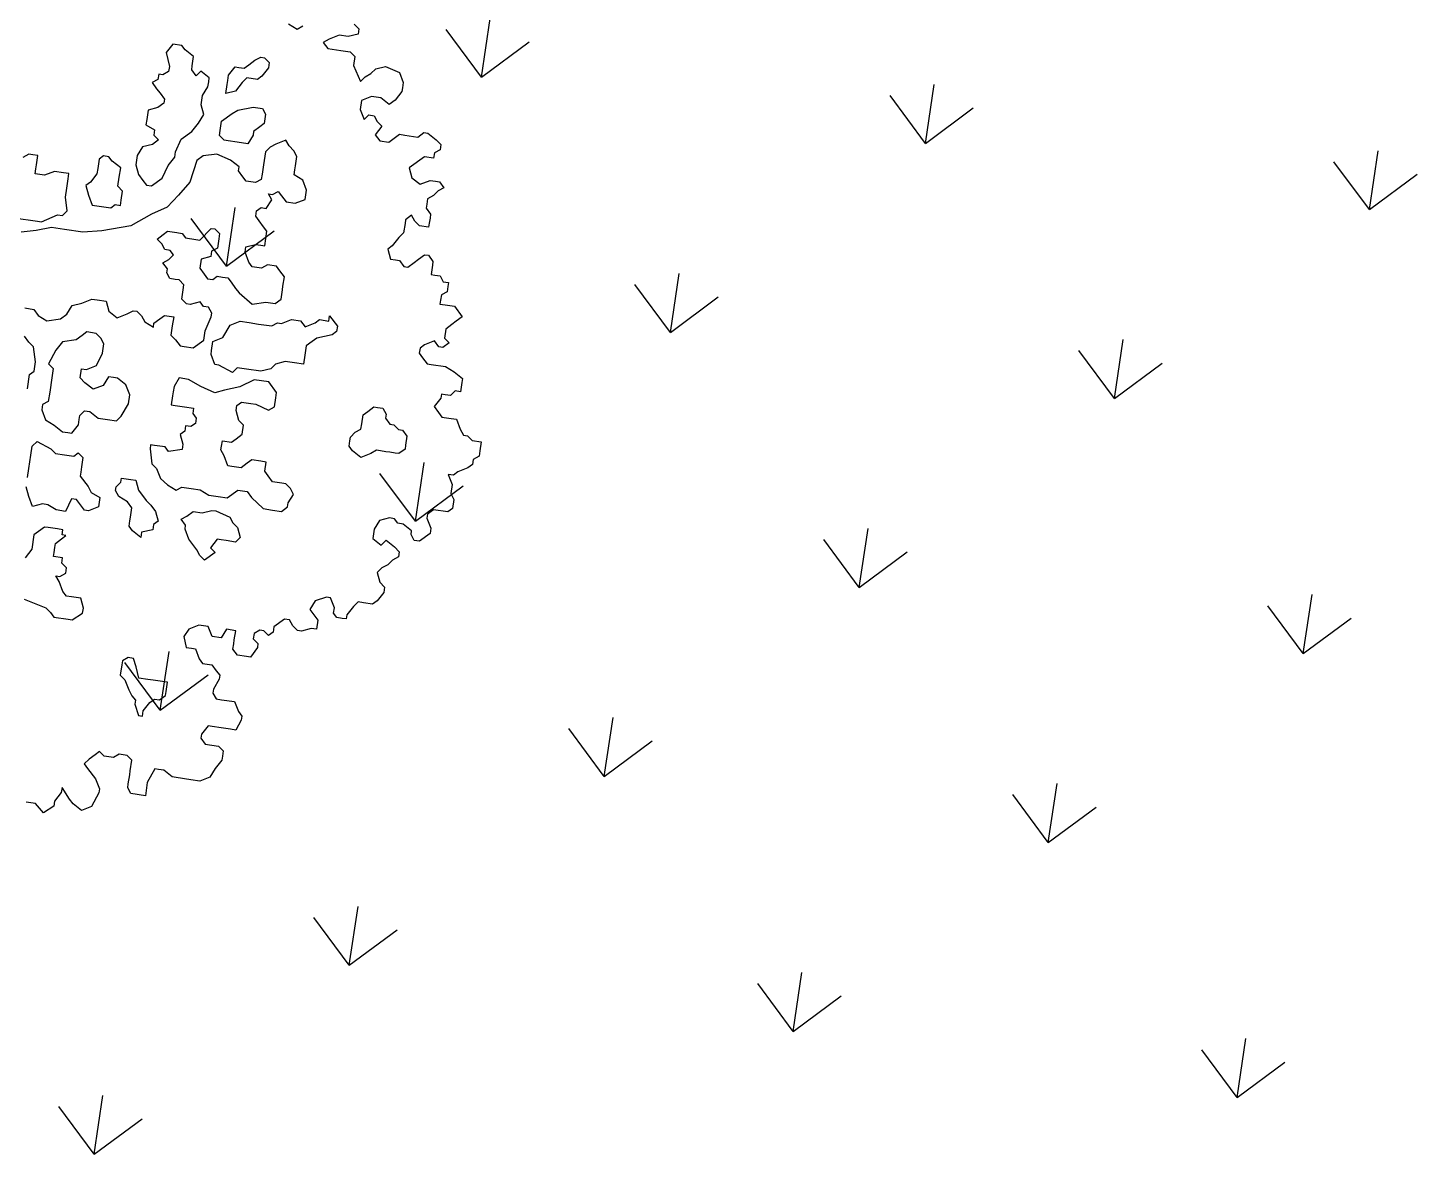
# Model space of a CAD drawing. Header units: millimetres. Extents: x 338 to 506, y 179 to 335.
# Drawn here: x 468.29 to 477.19, y 244.99 to 252.2 of the extents above; entities that cross this region are included whole.
import ezdxf

# ---------------------------------------------------------------- set-up
doc = ezdxf.new("R2010")
doc.units = ezdxf.units.MM
for name, color, linetype in [('ANDEN', 251, 'Continuous'), ('ARBOL-TOP', 3, 'Continuous'), ('MUROS', 32, 'Continuous')]:
    doc.layers.add(name, color=color, linetype=linetype)

# ---------------------------------------------------------------- blocks, each defined once
blk = doc.blocks.new('*X965')
at = {"color": 0}
for p, q in [((73.7075, 27.1857), (73.977, 27.4551)), ((76.5812, 27.1857), (76.8506, 27.4551)), ((79.4549, 27.1857), (79.7243, 27.4551)), ((73.7075, 27.1857), (73.977, 26.9163)), ((73.7075, 27.1857), (74.0885, 27.1857)), ((76.5812, 27.1857), (76.8506, 26.9163)), ((76.5812, 27.1857), (76.9622, 27.1857)), ((79.4549, 27.1857), (79.7243, 26.9163)), ((79.4549, 27.1857), (79.8359, 27.1857)), ((75.1444, 25.7489), (75.4138, 26.0183)), ((78.0181, 25.7489), (78.2875, 26.0183)), ((80.8918, 25.7489), (81.1612, 26.0183)), ((75.1444, 25.7489), (75.4138, 25.4795)), ((75.1444, 25.7489), (75.5254, 25.7489)), ((78.0181, 25.7489), (78.2875, 25.4795)), ((78.0181, 25.7489), (78.3991, 25.7489)), ((80.8918, 25.7489), (81.1612, 25.4795)), ((80.8918, 25.7489), (81.2728, 25.7489)), ((76.5812, 24.3121), (76.8506, 24.5815)), ((79.4549, 24.3121), (79.7243, 24.5815)), ((76.5812, 24.3121), (76.8506, 24.0426)), ((76.5812, 24.3121), (76.9622, 24.3121)), ((79.4549, 24.3121), (79.7243, 24.0426)), ((79.4549, 24.3121), (79.8359, 24.3121)), ((75.1444, 22.8752), (75.4138, 23.1446)), ((78.0181, 22.8752), (78.2875, 23.1446)), ((80.8918, 22.8752), (81.1612, 23.1446)), ((75.1444, 22.8752), (75.4138, 22.6058)), ((75.1444, 22.8752), (75.5254, 22.8752)), ((78.0181, 22.8752), (78.2875, 22.6058)), ((78.0181, 22.8752), (78.3991, 22.8752)), ((80.8918, 22.8752), (81.1612, 22.6058)), ((80.8918, 22.8752), (81.2728, 22.8752)), ((76.5812, 21.4384), (76.8506, 21.7078)), ((79.4549, 21.4384), (79.7243, 21.7078)), ((76.5812, 21.4384), (76.8506, 21.169)), ((76.5812, 21.4384), (76.9622, 21.4384)), ((79.4549, 21.4384), (79.7243, 21.169)), ((79.4549, 21.4384), (79.8359, 21.4384)), ((75.1444, 20.0015), (75.4138, 20.2709)), ((78.0181, 20.0015), (78.2875, 20.2709)), ((80.8918, 20.0015), (81.1612, 20.2709)), ((75.1444, 20.0015), (75.4138, 19.7321)), ((75.1444, 20.0015), (75.5254, 20.0015)), ((78.0181, 20.0015), (78.2875, 19.7321)), ((78.0181, 20.0015), (78.3991, 20.0015)), ((80.8918, 20.0015), (81.1612, 19.7321)), ((80.8918, 20.0015), (81.2728, 20.0015))]:
    blk.add_line(p, q, dxfattribs=at)
blk = doc.blocks.new('ARBOLITO')
at = {"linetype": 'ByBlock'}
for points in [[(462.9964, 69.5579), (463.011, 69.5517), (463.0193, 69.5579)], [(463.0982, 69.5724), (463.1065, 69.5662), (463.1065, 69.5579), (463.092, 69.5517), (463.0775, 69.5517), (463.0629, 69.5433), (463.0546, 69.5371), (463.0629, 69.5288), (463.0837, 69.5288), (463.0982, 69.5288), (463.1065, 69.5226), (463.1065, 69.508), (463.1211, 69.4852), (463.1273, 69.4935), (463.1356, 69.4997), (463.1419, 69.508), (463.1564, 69.5143), (463.1793, 69.508), (463.1876, 69.4935), (463.1876, 69.4852), (463.1876, 69.4789), (463.1793, 69.4644), (463.171, 69.4561), (463.1564, 69.4644), (463.1419, 69.4644), (463.1273, 69.4561), (463.1273, 69.4415), (463.1356, 69.427), (463.1419, 69.4353), (463.1502, 69.4353), (463.1564, 69.427), (463.1647, 69.4207), (463.1564, 69.4062), (463.1647, 69.3979), (463.1793, 69.3979), (463.1938, 69.4124), (463.2021, 69.4124), (463.2229, 69.4124), (463.2312, 69.4207), (463.2375, 69.4207), (463.252, 69.4124), (463.2603, 69.4062), (463.2603, 69.3979), (463.252, 69.3917), (463.252, 69.3833), (463.2375, 69.3833), (463.2312, 69.3771), (463.2229, 69.3688), (463.2167, 69.3626), (463.2229, 69.348), (463.2375, 69.3397), (463.252, 69.348), (463.2603, 69.348), (463.2665, 69.348), (463.2749, 69.3397), (463.2665, 69.3335), (463.2603, 69.3252), (463.252, 69.3189), (463.252, 69.3106), (463.252, 69.3044), (463.2603, 69.2961), (463.2603, 69.2898), (463.2603, 69.2815), (463.2603, 69.2753), (463.2458, 69.2753), (463.2375, 69.2815), (463.2312, 69.2898), (463.2229, 69.2815), (463.2229, 69.2753), (463.2229, 69.2607), (463.2167, 69.2524), (463.2084, 69.2379), (463.2021, 69.2317), (463.2084, 69.2171), (463.2167, 69.2171), (463.2229, 69.2171), (463.2312, 69.2088), (463.2375, 69.2088), (463.2458, 69.2171), (463.252, 69.2233), (463.2603, 69.2317), (463.2665, 69.2317), (463.2749, 69.2233), (463.2749, 69.2171), (463.2749, 69.2026), (463.2811, 69.2026), (463.2894, 69.2026), (463.2956, 69.1943), (463.3039, 69.1943), (463.3039, 69.188), (463.3039, 69.1797), (463.2956, 69.1735), (463.2956, 69.1652), (463.2956, 69.1589), (463.3039, 69.1589), (463.3185, 69.1589), (463.333, 69.1444), (463.3247, 69.1361), (463.3185, 69.1298), (463.3102, 69.1215), (463.3102, 69.107), (463.3185, 69.1008), (463.3102, 69.0924), (463.3039, 69.0924), (463.2956, 69.1008), (463.2811, 69.0924), (463.2749, 69.0862), (463.2749, 69.0779), (463.2811, 69.0717), (463.2894, 69.0633), (463.2956, 69.0633), (463.3185, 69.0633), (463.333, 69.0571), (463.3476, 69.0488), (463.3476, 69.0426), (463.3476, 69.028), (463.3393, 69.028), (463.333, 69.0197), (463.3247, 69.0197), (463.3185, 69.0197), (463.3185, 69.0135), (463.3102, 68.9989), (463.3185, 68.9906), (463.3247, 68.9844), (463.3393, 68.9844), (463.3476, 68.9844), (463.3559, 68.9698), (463.3621, 68.9615), (463.3684, 68.9615), (463.3767, 68.9553), (463.3912, 68.9553), (463.3912, 68.9408), (463.3912, 68.9324), (463.3829, 68.9262), (463.3829, 68.9179), (463.3767, 68.9117), (463.3621, 68.9034), (463.3559, 68.8971), (463.3476, 68.8971), (463.3559, 68.8826), (463.3559, 68.868), (463.3621, 68.8597), (463.3621, 68.8452), (463.3559, 68.8389), (463.333, 68.8389), (463.3247, 68.8306), (463.3247, 68.8244), (463.333, 68.8098), (463.333, 68.8015), (463.3185, 68.787), (463.3102, 68.787), (463.3039, 68.7953), (463.3039, 68.8015), (463.2894, 68.8098), (463.2811, 68.8098), (463.2749, 68.8161), (463.2665, 68.8161), (463.252, 68.8098), (463.2458, 68.7953), (463.2458, 68.7808), (463.2603, 68.7724), (463.2665, 68.7808), (463.2811, 68.7724), (463.2894, 68.7662), (463.2894, 68.7579), (463.2811, 68.7517), (463.2749, 68.7434), (463.2665, 68.7371), (463.2603, 68.7288), (463.2665, 68.7143), (463.2749, 68.708), (463.2749, 68.6997), (463.2665, 68.6852), (463.2603, 68.6789), (463.2458, 68.6789), (463.2375, 68.6789), (463.2312, 68.6706), (463.2229, 68.6561), (463.2229, 68.6498), (463.2167, 68.6498), (463.2084, 68.6498), (463.2021, 68.6561), (463.2021, 68.6644), (463.1938, 68.6789), (463.1876, 68.6789), (463.171, 68.6706), (463.1647, 68.6561), (463.1793, 68.6415), (463.1793, 68.627), (463.171, 68.627), (463.1564, 68.6208), (463.1502, 68.6208), (463.1419, 68.627), (463.1356, 68.6353), (463.1273, 68.6353), (463.1128, 68.6208), (463.1128, 68.6124), (463.1065, 68.6062), (463.0982, 68.6124), (463.092, 68.6124), (463.0837, 68.6062), (463.0837, 68.5979), (463.092, 68.5917), (463.092, 68.5854), (463.0837, 68.5688), (463.0775, 68.5688), (463.0629, 68.5688), (463.0546, 68.5771), (463.0546, 68.5854), (463.0546, 68.5917), (463.0546, 68.6062), (463.0401, 68.6062), (463.0338, 68.5917), (463.0193, 68.5917), (463.011, 68.6062), (462.9964, 68.6062), (462.9819, 68.5979), (462.9756, 68.5854), (462.9819, 68.5688), (462.9902, 68.5688), (462.9964, 68.5688), (463.0047, 68.5543), (463.011, 68.548), (463.0255, 68.548), (463.0338, 68.5397), (463.0401, 68.5335), (463.0401, 68.5273), (463.0338, 68.5106), (463.0338, 68.5044), (463.0401, 68.4961), (463.0484, 68.4961), (463.0691, 68.4961), (463.0775, 68.4815), (463.0837, 68.4753), (463.0837, 68.4691), (463.0775, 68.4524), (463.0691, 68.4524), (463.0546, 68.4524), (463.0401, 68.4524), (463.0338, 68.4524), (463.0255, 68.4379), (463.0255, 68.4317), (463.0338, 68.4234), (463.0546, 68.4234), (463.0629, 68.4171), (463.0629, 68.4088), (463.0629, 68.4026), (463.0546, 68.388), (463.0484, 68.3735), (463.0338, 68.3652), (463.0193, 68.3652), (462.9964, 68.3652), (462.9902, 68.3652), (462.9756, 68.3735), (462.9673, 68.3735), (462.9611, 68.3735), (462.9528, 68.3506), (462.9528, 68.3299), (462.9299, 68.3299), (462.9237, 68.3382), (462.9237, 68.3444), (462.9237, 68.3589), (462.9237, 68.3652), (462.9237, 68.3818), (462.9154, 68.388), (462.9029, 68.388), (462.8946, 68.3818), (462.8801, 68.3818), (462.8717, 68.388), (462.8655, 68.3818), (462.8572, 68.3735), (462.851, 68.3652), (462.8572, 68.3589), (462.8717, 68.3444), (462.8801, 68.3299), (462.8801, 68.3236), (462.8717, 68.3008), (462.8572, 68.2925), (462.8427, 68.3008), (462.8364, 68.307), (462.8219, 68.3236), (462.8219, 68.3153), (462.8136, 68.3008), (462.8136, 68.2925), (462.799, 68.28), (462.7845, 68.2925), (462.7699, 68.2925)], [(462.9964, 69.5579), (463.011, 69.5517), (463.0193, 69.5579)], [(463.0982, 69.5724), (463.1065, 69.5662), (463.1065, 69.5579), (463.092, 69.5517), (463.0775, 69.5517), (463.0629, 69.5433), (463.0546, 69.5371), (463.0629, 69.5288), (463.0837, 69.5288), (463.0982, 69.5288), (463.1065, 69.5226), (463.1065, 69.508), (463.1211, 69.4852), (463.1273, 69.4935), (463.1356, 69.4997), (463.1419, 69.508), (463.1564, 69.5143), (463.1793, 69.508), (463.1876, 69.4935), (463.1876, 69.4852), (463.1876, 69.4789), (463.1793, 69.4644), (463.171, 69.4561), (463.1564, 69.4644), (463.1419, 69.4644), (463.1273, 69.4561), (463.1273, 69.4415), (463.1356, 69.427), (463.1419, 69.4353), (463.1502, 69.4353), (463.1564, 69.427), (463.1647, 69.4207), (463.1564, 69.4062), (463.1647, 69.3979), (463.1793, 69.3979), (463.1938, 69.4124), (463.2021, 69.4124), (463.2229, 69.4124), (463.2312, 69.4207), (463.2375, 69.4207), (463.252, 69.4124), (463.2603, 69.4062), (463.2603, 69.3979), (463.252, 69.3917), (463.252, 69.3833), (463.2375, 69.3833), (463.2312, 69.3771), (463.2229, 69.3688), (463.2167, 69.3626), (463.2229, 69.348), (463.2375, 69.3397), (463.252, 69.348), (463.2603, 69.348), (463.2665, 69.348), (463.2749, 69.3397), (463.2665, 69.3335), (463.2603, 69.3252), (463.252, 69.3189), (463.252, 69.3106), (463.252, 69.3044), (463.2603, 69.2961), (463.2603, 69.2898), (463.2603, 69.2815), (463.2603, 69.2753), (463.2458, 69.2753), (463.2375, 69.2815), (463.2312, 69.2898), (463.2229, 69.2815), (463.2229, 69.2753), (463.2229, 69.2607), (463.2167, 69.2524), (463.2084, 69.2379), (463.2021, 69.2317), (463.2084, 69.2171), (463.2167, 69.2171), (463.2229, 69.2171), (463.2312, 69.2088), (463.2375, 69.2088), (463.2458, 69.2171), (463.252, 69.2233), (463.2603, 69.2317), (463.2665, 69.2317), (463.2749, 69.2233), (463.2749, 69.2171), (463.2749, 69.2026), (463.2811, 69.2026), (463.2894, 69.2026), (463.2956, 69.1943), (463.3039, 69.1943), (463.3039, 69.188), (463.3039, 69.1797), (463.2956, 69.1735), (463.2956, 69.1652), (463.2956, 69.1589), (463.3039, 69.1589), (463.3185, 69.1589), (463.333, 69.1444), (463.3247, 69.1361), (463.3185, 69.1298), (463.3102, 69.1215), (463.3102, 69.107), (463.3185, 69.1008), (463.3102, 69.0924), (463.3039, 69.0924), (463.2956, 69.1008), (463.2811, 69.0924), (463.2749, 69.0862), (463.2749, 69.0779), (463.2811, 69.0717), (463.2894, 69.0633), (463.2956, 69.0633), (463.3185, 69.0633), (463.333, 69.0571), (463.3476, 69.0488), (463.3476, 69.0426), (463.3476, 69.028), (463.3393, 69.028), (463.333, 69.0197), (463.3247, 69.0197), (463.3185, 69.0197), (463.3185, 69.0135), (463.3102, 68.9989), (463.3185, 68.9906), (463.3247, 68.9844), (463.3393, 68.9844), (463.3476, 68.9844), (463.3559, 68.9698), (463.3621, 68.9615), (463.3684, 68.9615), (463.3767, 68.9553), (463.3912, 68.9553), (463.3912, 68.9408), (463.3912, 68.9324), (463.3829, 68.9262), (463.3829, 68.9179), (463.3767, 68.9117), (463.3621, 68.9034), (463.3559, 68.8971), (463.3476, 68.8971), (463.3559, 68.8826), (463.3559, 68.868), (463.3621, 68.8597), (463.3621, 68.8452), (463.3559, 68.8389), (463.333, 68.8389), (463.3247, 68.8306), (463.3247, 68.8244), (463.333, 68.8098), (463.333, 68.8015), (463.3185, 68.787), (463.3102, 68.787), (463.3039, 68.7953), (463.3039, 68.8015), (463.2894, 68.8098), (463.2811, 68.8098), (463.2749, 68.8161), (463.2665, 68.8161), (463.252, 68.8098), (463.2458, 68.7953), (463.2458, 68.7808), (463.2603, 68.7724), (463.2665, 68.7808), (463.2811, 68.7724), (463.2894, 68.7662), (463.2894, 68.7579), (463.2811, 68.7517), (463.2749, 68.7434), (463.2665, 68.7371), (463.2603, 68.7288), (463.2665, 68.7143), (463.2749, 68.708), (463.2749, 68.6997), (463.2665, 68.6852), (463.2603, 68.6789), (463.2458, 68.6789), (463.2375, 68.6789), (463.2312, 68.6706), (463.2229, 68.6561), (463.2229, 68.6498), (463.2167, 68.6498), (463.2084, 68.6498), (463.2021, 68.6561), (463.2021, 68.6644), (463.1938, 68.6789), (463.1876, 68.6789), (463.171, 68.6706), (463.1647, 68.6561), (463.1793, 68.6415), (463.1793, 68.627), (463.171, 68.627), (463.1564, 68.6208), (463.1502, 68.6208), (463.1419, 68.627), (463.1356, 68.6353), (463.1273, 68.6353), (463.1128, 68.6208), (463.1128, 68.6124), (463.1065, 68.6062), (463.0982, 68.6124), (463.092, 68.6124), (463.0837, 68.6062), (463.0837, 68.5979), (463.092, 68.5917), (463.092, 68.5854), (463.0837, 68.5688), (463.0775, 68.5688), (463.0629, 68.5688), (463.0546, 68.5771), (463.0546, 68.5854), (463.0546, 68.5917), (463.0546, 68.6062), (463.0401, 68.6062), (463.0338, 68.5917), (463.0193, 68.5917), (463.011, 68.6062), (462.9964, 68.6062), (462.9819, 68.5979), (462.9756, 68.5854), (462.9819, 68.5688), (462.9902, 68.5688), (462.9964, 68.5688), (463.0047, 68.5543), (463.011, 68.548), (463.0255, 68.548), (463.0338, 68.5397), (463.0401, 68.5335), (463.0401, 68.5273), (463.0338, 68.5106), (463.0338, 68.5044), (463.0401, 68.4961), (463.0484, 68.4961), (463.0691, 68.4961), (463.0775, 68.4815), (463.0837, 68.4753), (463.0837, 68.4691), (463.0775, 68.4524), (463.0691, 68.4524), (463.0546, 68.4524), (463.0401, 68.4524), (463.0338, 68.4524), (463.0255, 68.4379), (463.0255, 68.4317), (463.0338, 68.4234), (463.0546, 68.4234), (463.0629, 68.4171), (463.0629, 68.4088), (463.0629, 68.4026), (463.0546, 68.388), (463.0484, 68.3735), (463.0338, 68.3652), (463.0193, 68.3652), (462.9964, 68.3652), (462.9902, 68.3652), (462.9756, 68.3735), (462.9673, 68.3735), (462.9611, 68.3735), (462.9528, 68.3506), (462.9528, 68.3299), (462.9299, 68.3299), (462.9237, 68.3382), (462.9237, 68.3444), (462.9237, 68.3589), (462.9237, 68.3652), (462.9237, 68.3818), (462.9154, 68.388), (462.9029, 68.388), (462.8946, 68.3818), (462.8801, 68.3818), (462.8717, 68.388), (462.8655, 68.3818), (462.8572, 68.3735), (462.851, 68.3652), (462.8572, 68.3589), (462.8717, 68.3444), (462.8801, 68.3299), (462.8801, 68.3236), (462.8717, 68.3008), (462.8572, 68.2925), (462.8427, 68.3008), (462.8364, 68.307), (462.8219, 68.3236), (462.8219, 68.3153), (462.8136, 68.3008), (462.8136, 68.2925), (462.799, 68.28), (462.7845, 68.2925), (462.7699, 68.2925)], [(462.8219, 69.2753), (462.8364, 69.2898), (462.8427, 69.3106), (462.851, 69.3252), (462.851, 69.3335), (462.8572, 69.3543), (462.8717, 69.3688), (462.8801, 69.3833), (462.8863, 69.3979), (462.8801, 69.4124), (462.8801, 69.427), (462.8863, 69.4415), (462.8863, 69.4498), (462.8863, 69.4561), (462.8717, 69.4644), (462.8655, 69.4561), (462.8572, 69.4644), (462.8572, 69.4706), (462.8572, 69.4852), (462.8427, 69.4935), (462.8364, 69.4997), (462.8219, 69.4997), (462.8136, 69.4852), (462.8219, 69.4644), (462.8219, 69.4561), (462.8136, 69.4498), (462.8073, 69.4498), (462.8073, 69.4415), (462.799, 69.4353), (462.8073, 69.427), (462.8136, 69.4207), (462.8219, 69.4124), (462.8219, 69.4062), (462.8136, 69.3979), (462.799, 69.3917), (462.799, 69.3771), (462.799, 69.3688), (462.8136, 69.3626), (462.8136, 69.3543), (462.8219, 69.348), (462.8136, 69.3397), (462.799, 69.3335), (462.7928, 69.3189), (462.7928, 69.3044), (462.799, 69.2898), (462.8073, 69.2815), (462.8136, 69.2753), (462.8219, 69.2753), (462.8219, 69.2753)], [(462.8219, 69.2753), (462.8364, 69.2898), (462.8427, 69.3106), (462.851, 69.3252), (462.851, 69.3335), (462.8572, 69.3543), (462.8717, 69.3688), (462.8801, 69.3833), (462.8863, 69.3979), (462.8801, 69.4124), (462.8801, 69.427), (462.8863, 69.4415), (462.8863, 69.4498), (462.8863, 69.4561), (462.8717, 69.4644), (462.8655, 69.4561), (462.8572, 69.4644), (462.8572, 69.4706), (462.8572, 69.4852), (462.8427, 69.4935), (462.8364, 69.4997), (462.8219, 69.4997), (462.8136, 69.4852), (462.8219, 69.4644), (462.8219, 69.4561), (462.8136, 69.4498), (462.8073, 69.4498), (462.8073, 69.4415), (462.799, 69.4353), (462.8073, 69.427), (462.8136, 69.4207), (462.8219, 69.4124), (462.8219, 69.4062), (462.8136, 69.3979), (462.799, 69.3917), (462.799, 69.3771), (462.799, 69.3688), (462.8136, 69.3626), (462.8136, 69.3543), (462.8219, 69.348), (462.8136, 69.3397), (462.799, 69.3335), (462.7928, 69.3189), (462.7928, 69.3044), (462.799, 69.2898), (462.8073, 69.2815), (462.8136, 69.2753), (462.8219, 69.2753)], [(462.9154, 69.4353), (462.9154, 69.4498), (462.9154, 69.4561), (462.9154, 69.4644), (462.9237, 69.4789), (462.9299, 69.4789), (462.9382, 69.4789), (462.9445, 69.4852), (462.9528, 69.4935), (462.9611, 69.4997), (462.9673, 69.4997), (462.9756, 69.4935), (462.9756, 69.4852), (462.9673, 69.4706), (462.9611, 69.4644), (462.9445, 69.4644), (462.9382, 69.4561), (462.9299, 69.4415), (462.9154, 69.4353), (462.9154, 69.4353)], [(462.9154, 69.4353), (462.9154, 69.4498), (462.9154, 69.4561), (462.9154, 69.4644), (462.9237, 69.4789), (462.9299, 69.4789), (462.9382, 69.4789), (462.9445, 69.4852), (462.9528, 69.4935), (462.9611, 69.4997), (462.9673, 69.4997), (462.9756, 69.4935), (462.9756, 69.4852), (462.9673, 69.4706), (462.9611, 69.4644), (462.9445, 69.4644), (462.9382, 69.4561), (462.9299, 69.4415), (462.9154, 69.4353)], [(462.9445, 69.3626), (462.9299, 69.3626), (462.9237, 69.3626), (462.9154, 69.3688), (462.9154, 69.3771), (462.9154, 69.3917), (462.9299, 69.4062), (462.9382, 69.4124), (462.9611, 69.4207), (462.9756, 69.4207), (462.9819, 69.4124), (462.9819, 69.3979), (462.9756, 69.3917), (462.9673, 69.3833), (462.9673, 69.3771), (462.9611, 69.3626), (462.9445, 69.3626), (462.9445, 69.3626)], [(462.9445, 69.3626), (462.9299, 69.3626), (462.9237, 69.3626), (462.9154, 69.3688), (462.9154, 69.3771), (462.9154, 69.3917), (462.9299, 69.4062), (462.9382, 69.4124), (462.9611, 69.4207), (462.9756, 69.4207), (462.9819, 69.4124), (462.9819, 69.3979), (462.9756, 69.3917), (462.9673, 69.3833), (462.9673, 69.3771), (462.9611, 69.3626), (462.9445, 69.3626)], [(462.6536, 69.0571), (462.6681, 69.0571), (462.6764, 69.0488), (462.691, 69.0426), (462.7117, 69.0488), (462.7201, 69.0571), (462.7263, 69.0717), (462.7408, 69.0779), (462.7554, 69.0862), (462.7637, 69.0862), (462.7782, 69.0862), (462.7845, 69.0717), (462.799, 69.0633), (462.8136, 69.0717), (462.8219, 69.0779), (462.8281, 69.0779), (462.8364, 69.0717), (462.8427, 69.0633), (462.8572, 69.0571), (462.8572, 69.0633), (462.8655, 69.0717), (462.8717, 69.0779), (462.8863, 69.0779), (462.8863, 69.0633), (462.8863, 69.0488), (462.8946, 69.0426), (462.9029, 69.0343), (462.9091, 69.0343), (462.9237, 69.0343), (462.9382, 69.0488), (462.9382, 69.0633), (462.9445, 69.0862), (462.9445, 69.0924), (462.9382, 69.1008), (462.9299, 69.1008), (462.9237, 69.107), (462.9091, 69.1008), (462.9029, 69.1008), (462.8946, 69.107), (462.8946, 69.1215), (462.8946, 69.1298), (462.8863, 69.1361), (462.8801, 69.1361), (462.8717, 69.1361), (462.8655, 69.1444), (462.8655, 69.1506), (462.8572, 69.1589), (462.8655, 69.1652), (462.8717, 69.1735), (462.8655, 69.1797), (462.8572, 69.1797), (462.851, 69.188), (462.8427, 69.1943), (462.851, 69.2026), (462.8572, 69.2088), (462.8717, 69.2088), (462.8801, 69.2088), (462.8863, 69.2026), (462.9029, 69.2026), (462.9091, 69.2026), (462.9237, 69.2233), (462.9299, 69.2233), (462.9382, 69.2171), (462.9382, 69.2088), (462.9382, 69.1943), (462.9299, 69.188), (462.9299, 69.1797), (462.9154, 69.1735), (462.9154, 69.1589), (462.9237, 69.1506), (462.9299, 69.1444), (462.9382, 69.1444), (462.9445, 69.1506), (462.9528, 69.1506), (462.9611, 69.1506), (462.9673, 69.1444), (462.9756, 69.1361), (462.9819, 69.1298), (463.0047, 69.1153), (463.0255, 69.1215), (463.0401, 69.1215), (463.0484, 69.1298), (463.0484, 69.1444), (463.0484, 69.1506), (463.0484, 69.1652), (463.0401, 69.1735), (463.0338, 69.1797), (463.0193, 69.1797), (463.011, 69.1735), (462.9964, 69.1735), (462.9902, 69.1797), (462.9819, 69.1943), (462.9819, 69.2026), (462.9964, 69.2088), (463.0047, 69.2088), (463.011, 69.2088), (463.011, 69.2317), (463.0047, 69.2379), (462.9964, 69.2462), (462.9902, 69.2524), (462.9902, 69.2607), (462.9964, 69.267), (463.0047, 69.267), (463.011, 69.2815), (463.0047, 69.2898), (463.011, 69.2898), (463.0193, 69.2961), (463.0255, 69.2898), (463.0338, 69.2815), (463.0484, 69.2815), (463.0629, 69.2898), (463.0629, 69.3044), (463.0546, 69.3189), (463.0401, 69.3252), (463.0401, 69.3335), (463.0401, 69.3397), (463.0401, 69.3543), (463.0338, 69.3626), (463.0255, 69.3688), (463.0193, 69.3771), (463.0047, 69.3688), (462.9964, 69.3626), (462.9902, 69.3543), (462.9902, 69.3335), (462.9902, 69.3189), (462.9902, 69.3106), (462.9819, 69.3044), (462.9673, 69.3044), (462.9611, 69.3106), (462.9528, 69.3189), (462.9528, 69.3252), (462.9382, 69.3335), (462.9154, 69.3397), (462.8946, 69.3335), (462.8863, 69.3252), (462.8801, 69.2898), (462.8655, 69.267), (462.851, 69.2462), (462.8281, 69.2317), (462.799, 69.2088), (462.7554, 69.1943), (462.7263, 69.188), (462.6972, 69.188), (462.6764, 69.188), (462.6536, 69.1797), (462.6307, 69.1735)], [(462.6536, 69.0571), (462.6681, 69.0571), (462.6764, 69.0488), (462.691, 69.0426), (462.7117, 69.0488), (462.7201, 69.0571), (462.7263, 69.0717), (462.7408, 69.0779), (462.7554, 69.0862), (462.7637, 69.0862), (462.7782, 69.0862), (462.7845, 69.0717), (462.799, 69.0633), (462.8136, 69.0717), (462.8219, 69.0779), (462.8281, 69.0779), (462.8364, 69.0717), (462.8427, 69.0633), (462.8572, 69.0571), (462.8572, 69.0633), (462.8655, 69.0717), (462.8717, 69.0779), (462.8863, 69.0779), (462.8863, 69.0633), (462.8863, 69.0488), (462.8946, 69.0426), (462.9029, 69.0343), (462.9091, 69.0343), (462.9237, 69.0343), (462.9382, 69.0488), (462.9382, 69.0633), (462.9445, 69.0862), (462.9445, 69.0924), (462.9382, 69.1008), (462.9299, 69.1008), (462.9237, 69.107), (462.9091, 69.1008), (462.9029, 69.1008), (462.8946, 69.107), (462.8946, 69.1215), (462.8946, 69.1298), (462.8863, 69.1361), (462.8801, 69.1361), (462.8717, 69.1361), (462.8655, 69.1444), (462.8655, 69.1506), (462.8572, 69.1589), (462.8655, 69.1652), (462.8717, 69.1735), (462.8655, 69.1797), (462.8572, 69.1797), (462.851, 69.188), (462.8427, 69.1943), (462.851, 69.2026), (462.8572, 69.2088), (462.8717, 69.2088), (462.8801, 69.2088), (462.8863, 69.2026), (462.9029, 69.2026), (462.9091, 69.2026), (462.9237, 69.2233), (462.9299, 69.2233), (462.9382, 69.2171), (462.9382, 69.2088), (462.9382, 69.1943), (462.9299, 69.188), (462.9299, 69.1797), (462.9154, 69.1735), (462.9154, 69.1589), (462.9237, 69.1506), (462.9299, 69.1444), (462.9382, 69.1444), (462.9445, 69.1506), (462.9528, 69.1506), (462.9611, 69.1506), (462.9673, 69.1444), (462.9756, 69.1361), (462.9819, 69.1298), (463.0047, 69.1153), (463.0255, 69.1215), (463.0401, 69.1215), (463.0484, 69.1298), (463.0484, 69.1444), (463.0484, 69.1506), (463.0484, 69.1652), (463.0401, 69.1735), (463.0338, 69.1797), (463.0193, 69.1797), (463.011, 69.1735), (462.9964, 69.1735), (462.9902, 69.1797), (462.9819, 69.1943), (462.9819, 69.2026), (462.9964, 69.2088), (463.0047, 69.2088), (463.011, 69.2088), (463.011, 69.2317), (463.0047, 69.2379), (462.9964, 69.2462), (462.9902, 69.2524), (462.9902, 69.2607), (462.9964, 69.267), (463.0047, 69.267), (463.011, 69.2815), (463.0047, 69.2898), (463.011, 69.2898), (463.0193, 69.2961), (463.0255, 69.2898), (463.0338, 69.2815), (463.0484, 69.2815), (463.0629, 69.2898), (463.0629, 69.3044), (463.0546, 69.3189), (463.0401, 69.3252), (463.0401, 69.3335), (463.0401, 69.3397), (463.0401, 69.3543), (463.0338, 69.3626), (463.0255, 69.3688), (463.0193, 69.3771), (463.0047, 69.3688), (462.9964, 69.3626), (462.9902, 69.3543), (462.9902, 69.3335), (462.9902, 69.3189), (462.9902, 69.3106), (462.9819, 69.3044), (462.9673, 69.3044), (462.9611, 69.3106), (462.9528, 69.3189), (462.9528, 69.3252), (462.9382, 69.3335), (462.9154, 69.3397), (462.8946, 69.3335), (462.8863, 69.3252), (462.8801, 69.2898), (462.8655, 69.267), (462.851, 69.2462), (462.8281, 69.2317), (462.799, 69.2088), (462.7554, 69.1943), (462.7263, 69.188), (462.6972, 69.188), (462.6764, 69.188), (462.6536, 69.1797), (462.6307, 69.1735)], [(462.6972, 69.2171), (462.691, 69.2379), (462.691, 69.2524), (462.691, 69.267), (462.691, 69.2753), (462.6827, 69.2753), (462.6681, 69.2753), (462.6536, 69.267), (462.639, 69.267), (462.639, 69.2753), (462.639, 69.2815), (462.639, 69.2961), (462.6307, 69.2961), (462.6245, 69.2961), (462.6162, 69.2898)], [(462.6162, 69.1943), (462.6536, 69.1943), (462.6598, 69.1943), (462.6827, 69.2088), (462.691, 69.2088), (462.6972, 69.2171), (462.6972, 69.2171)], [(462.6972, 69.2171), (462.691, 69.2379), (462.691, 69.2524), (462.691, 69.267), (462.691, 69.2753), (462.6827, 69.2753), (462.6681, 69.2753), (462.6536, 69.267), (462.639, 69.267), (462.639, 69.2753), (462.639, 69.2815), (462.639, 69.2961), (462.6307, 69.2961), (462.6245, 69.2961), (462.6162, 69.2898)], [(462.6162, 69.1943), (462.6536, 69.1943), (462.6598, 69.1943), (462.6827, 69.2088), (462.691, 69.2088), (462.6972, 69.2171)], [(462.7782, 69.2462), (462.7782, 69.2607), (462.7699, 69.267), (462.7699, 69.2815), (462.7699, 69.2961), (462.7554, 69.3044), (462.7491, 69.3106), (462.7408, 69.3106), (462.7346, 69.3044), (462.7346, 69.2898), (462.7346, 69.2815), (462.7263, 69.267), (462.7201, 69.2607), (462.7263, 69.2462), (462.7346, 69.2317), (462.7491, 69.2317), (462.7637, 69.2317), (462.7699, 69.2379), (462.7782, 69.2379), (462.7782, 69.2462), (462.7782, 69.2462)], [(462.7782, 69.2462), (462.7782, 69.2607), (462.7699, 69.267), (462.7699, 69.2815), (462.7699, 69.2961), (462.7554, 69.3044), (462.7491, 69.3106), (462.7408, 69.3106), (462.7346, 69.3044), (462.7346, 69.2898), (462.7346, 69.2815), (462.7263, 69.267), (462.7201, 69.2607), (462.7263, 69.2462), (462.7346, 69.2317), (462.7491, 69.2317), (462.7637, 69.2317), (462.7699, 69.2379), (462.7782, 69.2379), (462.7782, 69.2462)], [(462.9611, 69.0135), (462.9528, 69.028), (462.9528, 69.0343), (462.9528, 69.0488), (462.9673, 69.0571), (462.9756, 69.0779), (462.9902, 69.0862), (463.0047, 69.0862), (463.0193, 69.0862), (463.0401, 69.0862), (463.0484, 69.0924), (463.0546, 69.0924), (463.0691, 69.1008), (463.0837, 69.1008), (463.092, 69.0924), (463.1065, 69.1008), (463.1128, 69.107), (463.1273, 69.107), (463.1273, 69.1153), (463.1419, 69.1008), (463.1419, 69.0924), (463.1356, 69.0862), (463.1128, 69.0779), (463.1065, 69.0717), (463.0982, 69.0633), (463.0982, 69.0488), (463.0982, 69.0343), (463.0837, 69.0343), (463.0691, 69.0343), (463.0546, 69.028), (463.0484, 69.0197), (463.0338, 69.0135), (463.011, 69.0135), (462.9964, 69.0135), (462.9902, 69.0052), (462.9673, 69.0135), (462.9611, 69.0135), (462.9611, 69.0135)], [(462.9611, 69.0135), (462.9528, 69.028), (462.9528, 69.0343), (462.9528, 69.0488), (462.9673, 69.0571), (462.9756, 69.0779), (462.9902, 69.0862), (463.0047, 69.0862), (463.0193, 69.0862), (463.0401, 69.0862), (463.0484, 69.0924), (463.0546, 69.0924), (463.0691, 69.1008), (463.0837, 69.1008), (463.092, 69.0924), (463.1065, 69.1008), (463.1128, 69.107), (463.1273, 69.107), (463.1273, 69.1153), (463.1419, 69.1008), (463.1419, 69.0924), (463.1356, 69.0862), (463.1128, 69.0779), (463.1065, 69.0717), (463.0982, 69.0633), (463.0982, 69.0488), (463.0982, 69.0343), (463.0837, 69.0343), (463.0691, 69.0343), (463.0546, 69.028), (463.0484, 69.0197), (463.0338, 69.0135), (463.011, 69.0135), (462.9964, 69.0135), (462.9902, 69.0052), (462.9673, 69.0135), (462.9611, 69.0135)], [(462.7034, 68.9034), (462.7117, 68.8888), (462.7263, 68.8826), (462.7408, 68.8743), (462.7491, 68.8743), (462.7554, 68.8743), (462.7637, 68.8888), (462.7637, 68.8971), (462.7637, 68.9034), (462.7699, 68.9117), (462.7782, 68.9117), (462.7928, 68.9034), (462.8073, 68.9034), (462.8219, 68.9034), (462.8281, 68.9117), (462.8364, 68.9324), (462.8364, 68.947), (462.8281, 68.9615), (462.8136, 68.9698), (462.8073, 68.9698), (462.799, 68.9698), (462.7928, 68.9553), (462.7782, 68.947), (462.7637, 68.9553), (462.7554, 68.9615), (462.7554, 68.9761), (462.7637, 68.9761), (462.7782, 68.9844), (462.7845, 69.0052), (462.7845, 69.0197), (462.7782, 69.028), (462.7699, 69.0343), (462.7554, 69.0343), (462.7491, 69.028), (462.7408, 69.0197), (462.7201, 69.0135), (462.7117, 68.9989), (462.7034, 68.9761), (462.7117, 68.9698), (462.7117, 68.9553), (462.7117, 68.9324), (462.7117, 68.9179), (462.7034, 68.9117), (462.7034, 68.9034), (462.7034, 68.9034)], [(462.7034, 68.9034), (462.7117, 68.8888), (462.7263, 68.8826), (462.7408, 68.8743), (462.7491, 68.8743), (462.7554, 68.8743), (462.7637, 68.8888), (462.7637, 68.8971), (462.7637, 68.9034), (462.7699, 68.9117), (462.7782, 68.9117), (462.7928, 68.9034), (462.8073, 68.9034), (462.8219, 68.9034), (462.8281, 68.9117), (462.8364, 68.9324), (462.8364, 68.947), (462.8281, 68.9615), (462.8136, 68.9698), (462.8073, 68.9698), (462.799, 68.9698), (462.7928, 68.9553), (462.7782, 68.947), (462.7637, 68.9553), (462.7554, 68.9615), (462.7554, 68.9761), (462.7637, 68.9761), (462.7782, 68.9844), (462.7845, 69.0052), (462.7845, 69.0197), (462.7782, 69.028), (462.7699, 69.0343), (462.7554, 69.0343), (462.7491, 69.028), (462.7408, 69.0197), (462.7201, 69.0135), (462.7117, 68.9989), (462.7034, 68.9761), (462.7117, 68.9698), (462.7117, 68.9553), (462.7117, 68.9324), (462.7117, 68.9179), (462.7034, 68.9117), (462.7034, 68.9034)], [(462.6764, 68.9324), (462.6764, 68.9553), (462.6827, 68.9615), (462.6827, 68.9761), (462.6764, 68.9989), (462.6681, 69.0052), (462.6598, 69.0135)], [(462.6764, 68.9324), (462.6764, 68.9553), (462.6827, 68.9615), (462.6827, 68.9761), (462.6764, 68.9989), (462.6681, 69.0052), (462.6598, 69.0135)], [(462.9091, 68.868), (462.9029, 68.8743), (462.8863, 68.8743), (462.8801, 68.8743), (462.8801, 68.868), (462.8863, 68.8452), (462.8946, 68.8389), (462.9029, 68.8244), (462.9154, 68.8161), (462.9299, 68.8098), (462.9382, 68.8161), (462.9528, 68.8161), (462.9673, 68.8161), (462.9819, 68.8098), (462.9964, 68.8098), (463.011, 68.8098), (463.0255, 68.8244), (463.0401, 68.8244), (463.0484, 68.8161), (463.0691, 68.8015), (463.0837, 68.8015), (463.0982, 68.8015), (463.1065, 68.8098), (463.1065, 68.8161), (463.1128, 68.8306), (463.1065, 68.8389), (463.0982, 68.8452), (463.092, 68.8452), (463.0775, 68.8452), (463.0691, 68.8535), (463.0629, 68.8597), (463.0629, 68.8743), (463.0546, 68.8743), (463.0401, 68.8743), (463.0338, 68.868), (463.0255, 68.8597), (463.011, 68.8597), (463.0047, 68.8597), (462.9964, 68.8743), (462.9902, 68.8826), (462.9902, 68.8888), (462.9902, 68.8971), (463.0047, 68.8971), (463.011, 68.9034), (463.0193, 68.9117), (463.0193, 68.9262), (463.011, 68.9324), (463.0047, 68.947), (463.0047, 68.9553), (463.011, 68.9615), (463.0255, 68.9615), (463.0338, 68.9615), (463.0546, 68.9553), (463.0629, 68.9615), (463.0629, 68.9761), (463.0629, 68.9844), (463.0484, 68.9989), (463.0255, 68.9989), (463.0047, 68.9844), (462.9819, 68.9761), (462.9673, 68.9698), (462.9445, 68.9761), (462.9237, 68.9844), (462.9091, 68.9844), (462.9029, 68.9698), (462.9029, 68.9615), (462.9029, 68.9553), (462.9029, 68.9408), (462.9091, 68.9408), (462.9237, 68.9408), (462.9382, 68.9408), (462.9382, 68.9324), (462.9445, 68.9262), (462.9445, 68.9179), (462.9382, 68.9117), (462.9299, 68.9117), (462.9299, 68.9034), (462.9237, 68.8971), (462.9299, 68.8826), (462.9299, 68.8743), (462.9091, 68.868), (462.9091, 68.868)], [(462.9091, 68.868), (462.9029, 68.8743), (462.8863, 68.8743), (462.8801, 68.8743), (462.8801, 68.868), (462.8863, 68.8452), (462.8946, 68.8389), (462.9029, 68.8244), (462.9154, 68.8161), (462.9299, 68.8098), (462.9382, 68.8161), (462.9528, 68.8161), (462.9673, 68.8161), (462.9819, 68.8098), (462.9964, 68.8098), (463.011, 68.8098), (463.0255, 68.8244), (463.0401, 68.8244), (463.0484, 68.8161), (463.0691, 68.8015), (463.0837, 68.8015), (463.0982, 68.8015), (463.1065, 68.8098), (463.1065, 68.8161), (463.1128, 68.8306), (463.1065, 68.8389), (463.0982, 68.8452), (463.092, 68.8452), (463.0775, 68.8452), (463.0691, 68.8535), (463.0629, 68.8597), (463.0629, 68.8743), (463.0546, 68.8743), (463.0401, 68.8743), (463.0338, 68.868), (463.0255, 68.8597), (463.011, 68.8597), (463.0047, 68.8597), (462.9964, 68.8743), (462.9902, 68.8826), (462.9902, 68.8888), (462.9902, 68.8971), (463.0047, 68.8971), (463.011, 68.9034), (463.0193, 68.9117), (463.0193, 68.9262), (463.011, 68.9324), (463.0047, 68.947), (463.0047, 68.9553), (463.011, 68.9615), (463.0255, 68.9615), (463.0338, 68.9615), (463.0546, 68.9553), (463.0629, 68.9615), (463.0629, 68.9761), (463.0629, 68.9844), (463.0484, 68.9989), (463.0255, 68.9989), (463.0047, 68.9844), (462.9819, 68.9761), (462.9673, 68.9698), (462.9445, 68.9761), (462.9237, 68.9844), (462.9091, 68.9844), (462.9029, 68.9698), (462.9029, 68.9615), (462.9029, 68.9553), (462.9029, 68.9408), (462.9091, 68.9408), (462.9237, 68.9408), (462.9382, 68.9408), (462.9382, 68.9324), (462.9445, 68.9262), (462.9445, 68.9179), (462.9382, 68.9117), (462.9299, 68.9117), (462.9299, 68.9034), (462.9237, 68.8971), (462.9299, 68.8826), (462.9299, 68.8743), (462.9091, 68.868)], [(463.2375, 68.9179), (463.2312, 68.9179), (463.2229, 68.9117), (463.2084, 68.9034), (463.1938, 68.9117), (463.1876, 68.9179), (463.1876, 68.9262), (463.1876, 68.9324), (463.1938, 68.9408), (463.2021, 68.947), (463.2021, 68.9553), (463.2021, 68.9698), (463.2084, 68.9761), (463.2167, 68.9844), (463.2229, 68.9844), (463.2312, 68.9844), (463.2375, 68.9761), (463.2375, 68.9698), (463.2458, 68.9615), (463.252, 68.9615), (463.2603, 68.9553), (463.2665, 68.9553), (463.2749, 68.947), (463.2749, 68.9324), (463.2749, 68.9262), (463.2665, 68.9179), (463.2603, 68.9179), (463.252, 68.9179), (463.2458, 68.9179), (463.2375, 68.9179), (463.2375, 68.9179)], [(463.2375, 68.9179), (463.2312, 68.9179), (463.2229, 68.9117), (463.2084, 68.9034), (463.1938, 68.9117), (463.1876, 68.9179), (463.1876, 68.9262), (463.1876, 68.9324), (463.1938, 68.9408), (463.2021, 68.947), (463.2021, 68.9553), (463.2021, 68.9698), (463.2084, 68.9761), (463.2167, 68.9844), (463.2229, 68.9844), (463.2312, 68.9844), (463.2375, 68.9761), (463.2375, 68.9698), (463.2458, 68.9615), (463.252, 68.9615), (463.2603, 68.9553), (463.2665, 68.9553), (463.2749, 68.947), (463.2749, 68.9324), (463.2749, 68.9262), (463.2665, 68.9179), (463.2603, 68.9179), (463.252, 68.9179), (463.2458, 68.9179), (463.2375, 68.9179)], [(462.7034, 68.7662), (462.6972, 68.7808)], [(462.6972, 68.7953), (462.6972, 68.8098), (462.6972, 68.8306), (462.6972, 68.8452), (462.7034, 68.8535), (462.7263, 68.8452), (462.7346, 68.8389), (462.7491, 68.8389), (462.7637, 68.8389), (462.7699, 68.8452), (462.7782, 68.8389), (462.7782, 68.8244), (462.7782, 68.8161), (462.7782, 68.8098), (462.7928, 68.7953), (462.799, 68.787), (462.8136, 68.7808), (462.8136, 68.7662), (462.799, 68.7579), (462.7928, 68.7579), (462.7782, 68.7724), (462.7699, 68.7724), (462.7637, 68.7517), (462.7491, 68.7517), (462.7346, 68.7579), (462.7263, 68.7579), (462.7117, 68.7517), (462.7034, 68.7662), (462.7034, 68.7662)], [(462.7034, 68.7662), (462.6972, 68.7808)], [(462.6972, 68.7953), (462.6972, 68.8098), (462.6972, 68.8306), (462.6972, 68.8452), (462.7034, 68.8535), (462.7263, 68.8452), (462.7346, 68.8389), (462.7491, 68.8389), (462.7637, 68.8389), (462.7699, 68.8452), (462.7782, 68.8389), (462.7782, 68.8244), (462.7782, 68.8161), (462.7782, 68.8098), (462.7928, 68.7953), (462.799, 68.787), (462.8136, 68.7808), (462.8136, 68.7662), (462.799, 68.7579), (462.7928, 68.7579), (462.7782, 68.7724), (462.7699, 68.7724), (462.7637, 68.7517), (462.7491, 68.7517), (462.7346, 68.7579), (462.7263, 68.7579), (462.7117, 68.7517), (462.7034, 68.7662)], [(462.8863, 68.7288), (462.8717, 68.7371), (462.8655, 68.7434), (462.8655, 68.7517), (462.8655, 68.7579), (462.8655, 68.7724), (462.8572, 68.7808), (462.8427, 68.787), (462.8364, 68.7953), (462.8364, 68.8015), (462.8427, 68.8098), (462.8427, 68.8161), (462.8572, 68.8161), (462.8655, 68.8161), (462.8717, 68.8015), (462.8863, 68.787), (462.8946, 68.7808), (462.9029, 68.7724), (462.9091, 68.7579), (462.9029, 68.7517), (462.9029, 68.7434), (462.8863, 68.7371), (462.8863, 68.7288), (462.8863, 68.7288)], [(462.8863, 68.7288), (462.8717, 68.7371), (462.8655, 68.7434), (462.8655, 68.7517), (462.8655, 68.7579), (462.8655, 68.7724), (462.8572, 68.7808), (462.8427, 68.787), (462.8364, 68.7953), (462.8364, 68.8015), (462.8427, 68.8098), (462.8427, 68.8161), (462.8572, 68.8161), (462.8655, 68.8161), (462.8717, 68.8015), (462.8863, 68.787), (462.8946, 68.7808), (462.9029, 68.7724), (462.9091, 68.7579), (462.9029, 68.7517), (462.9029, 68.7434), (462.8863, 68.7371), (462.8863, 68.7288)], [(462.9902, 68.708), (462.9819, 68.7143), (462.9756, 68.7226), (462.9611, 68.7371), (462.9528, 68.7517), (462.9528, 68.7579), (462.9445, 68.7662), (462.9528, 68.7724), (462.9611, 68.7808), (462.9756, 68.7808), (462.9902, 68.787), (462.9964, 68.787), (463.0193, 68.7808), (463.0255, 68.7724), (463.0338, 68.7662), (463.0401, 68.7517), (463.0338, 68.7434), (463.0193, 68.7434), (463.011, 68.7434), (463.0047, 68.7434), (462.9964, 68.7288), (463.0047, 68.7226), (462.9902, 68.708), (462.9902, 68.708)], [(462.9902, 68.708), (462.9819, 68.7143), (462.9756, 68.7226), (462.9611, 68.7371), (462.9528, 68.7517), (462.9528, 68.7579), (462.9445, 68.7662), (462.9528, 68.7724), (462.9611, 68.7808), (462.9756, 68.7808), (462.9902, 68.787), (462.9964, 68.787), (463.0193, 68.7808), (463.0255, 68.7724), (463.0338, 68.7662), (463.0401, 68.7517), (463.0338, 68.7434), (463.0193, 68.7434), (463.011, 68.7434), (463.0047, 68.7434), (462.9964, 68.7288), (463.0047, 68.7226), (462.9902, 68.708)], [(462.7554, 68.5979), (462.7637, 68.5917), (462.7699, 68.5854), (462.7928, 68.5854), (462.799, 68.5854), (462.8136, 68.5979), (462.8136, 68.6062), (462.8073, 68.6208), (462.7928, 68.6208), (462.7845, 68.6208), (462.7782, 68.627), (462.7699, 68.6415), (462.7637, 68.6498), (462.7699, 68.6498), (462.7782, 68.6561), (462.7782, 68.6644), (462.7699, 68.6706), (462.7699, 68.6789), (462.7554, 68.6789), (462.7554, 68.6852), (462.7554, 68.6935), (462.7554, 68.6997), (462.7637, 68.708), (462.7699, 68.7143), (462.7637, 68.7143), (462.7637, 68.7226), (462.7554, 68.7226), (462.7408, 68.7226), (462.7346, 68.7226), (462.7263, 68.7143), (462.7201, 68.708), (462.7201, 68.6852), (462.7117, 68.6706)], [(462.7201, 68.6062), (462.7554, 68.5979), (462.7554, 68.5979)], [(462.7554, 68.5979), (462.7637, 68.5917), (462.7699, 68.5854), (462.7928, 68.5854), (462.799, 68.5854), (462.8136, 68.5979), (462.8136, 68.6062), (462.8073, 68.6208), (462.7928, 68.6208), (462.7845, 68.6208), (462.7782, 68.627), (462.7699, 68.6415), (462.7637, 68.6498), (462.7699, 68.6498), (462.7782, 68.6561), (462.7782, 68.6644), (462.7699, 68.6706), (462.7699, 68.6789), (462.7554, 68.6789), (462.7554, 68.6852), (462.7554, 68.6935), (462.7554, 68.6997), (462.7637, 68.708), (462.7699, 68.7143), (462.7637, 68.7143), (462.7637, 68.7226), (462.7554, 68.7226), (462.7408, 68.7226), (462.7346, 68.7226), (462.7263, 68.7143), (462.7201, 68.708), (462.7201, 68.6852), (462.7117, 68.6706)], [(462.7201, 68.6062), (462.7554, 68.5979)], [(462.9299, 68.4524), (462.9299, 68.4608), (462.9382, 68.4753), (462.9445, 68.4815), (462.9528, 68.4815), (462.9611, 68.4899), (462.9611, 68.4961), (462.9611, 68.5106), (462.9528, 68.5106), (462.9382, 68.5106), (462.9299, 68.5106), (462.9154, 68.5106), (462.9091, 68.5273), (462.9029, 68.5397), (462.8946, 68.5397), (462.8863, 68.5335), (462.8863, 68.5273), (462.8863, 68.5106), (462.8946, 68.5044), (462.9029, 68.4899), (462.9091, 68.4815), (462.9154, 68.4753), (462.9154, 68.4691), (462.9237, 68.4524), (462.9299, 68.4524), (462.9299, 68.4524)], [(462.9299, 68.4524), (462.9299, 68.4608), (462.9382, 68.4753), (462.9445, 68.4815), (462.9528, 68.4815), (462.9611, 68.4899), (462.9611, 68.4961), (462.9611, 68.5106), (462.9528, 68.5106), (462.9382, 68.5106), (462.9299, 68.5106), (462.9154, 68.5106), (462.9091, 68.5273), (462.9029, 68.5397), (462.8946, 68.5397), (462.8863, 68.5335), (462.8863, 68.5273), (462.8863, 68.5106), (462.8946, 68.5044), (462.9029, 68.4899), (462.9091, 68.4815), (462.9154, 68.4753), (462.9154, 68.4691), (462.9237, 68.4524), (462.9299, 68.4524)]]:
    blk.add_lwpolyline(points, dxfattribs=at)
blk = doc.blocks.new('A$C7152A42C')
at = {"layer": 'ANDEN', "color": 251, "linetype": 'Continuous'}
blk.add_blockref('*X965', (0, 0), dxfattribs=at)
at = {"layer": 'ARBOL-TOP', "color": 3, "linetype": 'ByBlock', "xscale": 4.090679926752369, "yscale": 4.090679926752369, "zscale": 4.090679926752369, "rotation": 270}
blk.add_blockref('ARBOLITO', (-203.49008, 1920.99168), dxfattribs=at)

msp = doc.modelspace()

# ---------------------------------------------------------------- block references
at = {"layer": 'MUROS', "color": 32, "rotation": 81.53046525965426}
msp.add_blockref('A$C7152A42C', (484.7482, 168.0844), dxfattribs=at)

doc.saveas('drawing.dxf')
